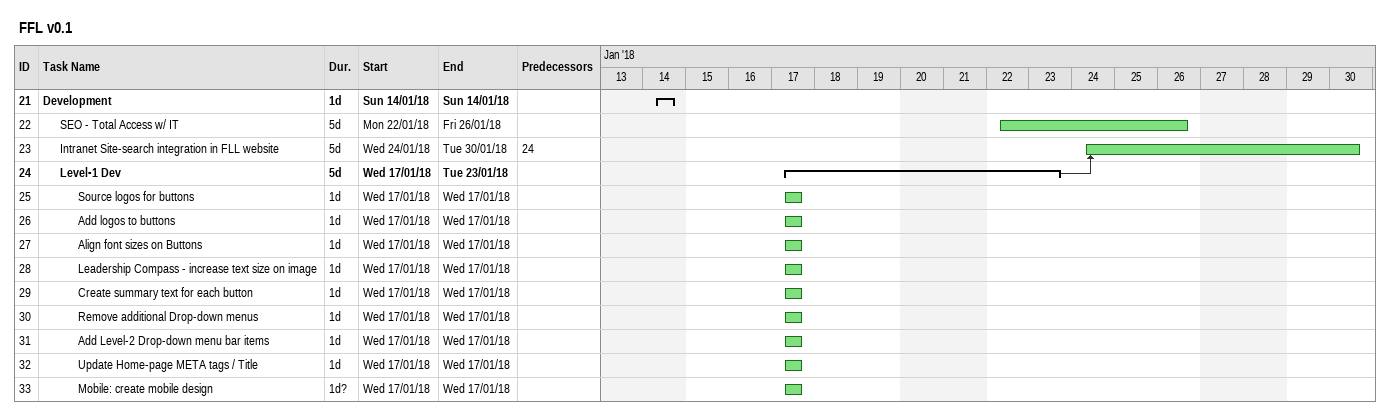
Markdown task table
FFL v0.1

| ID | Level | Task | Duration | Start | Finish | Predecessors |
|---|---|---|---|---|---|---|
| 21 | 1 | **Development** | 1d | 2018-01-14 | 2018-01-14 |  |
| 22 | 2 | SEO - Total Access w/ IT | 5d | 2018-01-22 | 2018-01-26 |  |
| 23 | 2 | Intranet Site-search integration in FLL website | 5d | 2018-01-24 | 2018-01-30 | 24 |
| 24 | 2 | **Level-1 Dev** | 5d | 2018-01-17 | 2018-01-23 |  |
| 25 | 3 | Source logos for buttons | 1d | 2018-01-17 | 2018-01-17 |  |
| 26 | 3 | Add logos to buttons | 1d | 2018-01-17 | 2018-01-17 |  |
| 27 | 3 | Align font sizes on Buttons | 1d | 2018-01-17 | 2018-01-17 |  |
| 28 | 3 | Leadership Compass - increase text size on image | 1d | 2018-01-17 | 2018-01-17 |  |
| 29 | 3 | Create summary text for each button | 1d | 2018-01-17 | 2018-01-17 |  |
| 30 | 3 | Remove additional Drop-down menus | 1d | 2018-01-17 | 2018-01-17 |  |
| 31 | 3 | Add Level-2 Drop-down menu bar items | 1d | 2018-01-17 | 2018-01-17 |  |
| 32 | 3 | Update Home-page META tags / Title | 1d | 2018-01-17 | 2018-01-17 |  |
| 33 | 3 | Mobile: create mobile design | 1d? | 2018-01-17 | 2018-01-17 |  |
